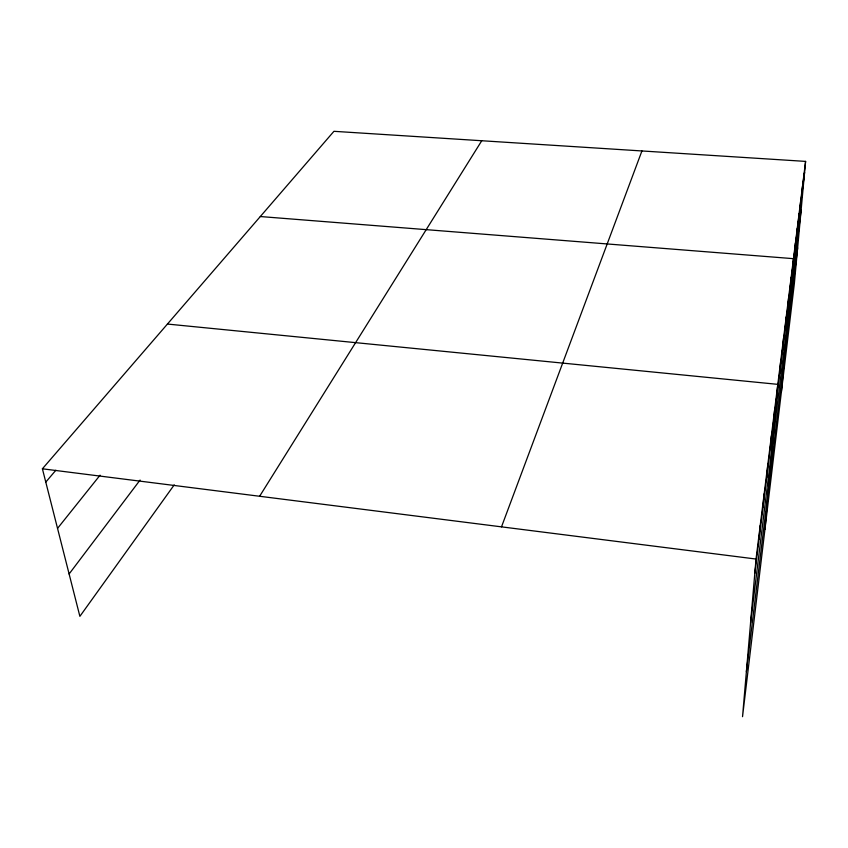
<?xml version="1.0" encoding="UTF-8"?>
<svg xmlns="http://www.w3.org/2000/svg" width="848" height="848" viewBox="0 0 848 848"><rect width="100%" height="100%" fill="white"/><g stroke="black" fill="none" stroke-linecap="round" stroke-linejoin="round"><path stroke-width="1.27" d="M805.6 161.396L756.034 559.044L742.53 716.687L794.375 283.391L805.6 161.396L333.932 131.313L42.4 468.796L79.882 616.348L174.222 484.886M759.013 539.466L760.232 525.347M762.977 507.613L764.175 493.716M766.698 477.636L767.885 463.951M770.207 449.366L771.383 435.893M773.514 422.664L774.69 409.404M764.938 529.459L777.807 384.356L167.438 324.053M779.619 373.48L780.764 360.644M782.439 350.775L783.573 338.14M785.121 329.215L786.234 316.781M787.665 308.704L788.767 296.461M790.092 289.168L791.173 277.116M781.411 391.744L793.474 258.672L260.304 216.537M794.353 254.792L795.413 243.09M796.23 239.666L797.279 228.123M798.032 225.133L799.07 213.738M799.77 211.141L800.798 199.905M801.445 197.679L802.462 186.592M803.056 184.705L804.063 173.755M746.388 671.701L797.639 247.849M750.554 623.036L801.127 210.06M754.805 573.386L804.604 172.197M501.507 526.852L641.925 150.955M259.615 496.271L481.759 140.736M69.112 573.979L140.079 480.053M57.537 528.378L100.075 475.187M45.781 482.109L55.862 470.237M42.4 468.796L756.034 559.044"/></g></svg>
